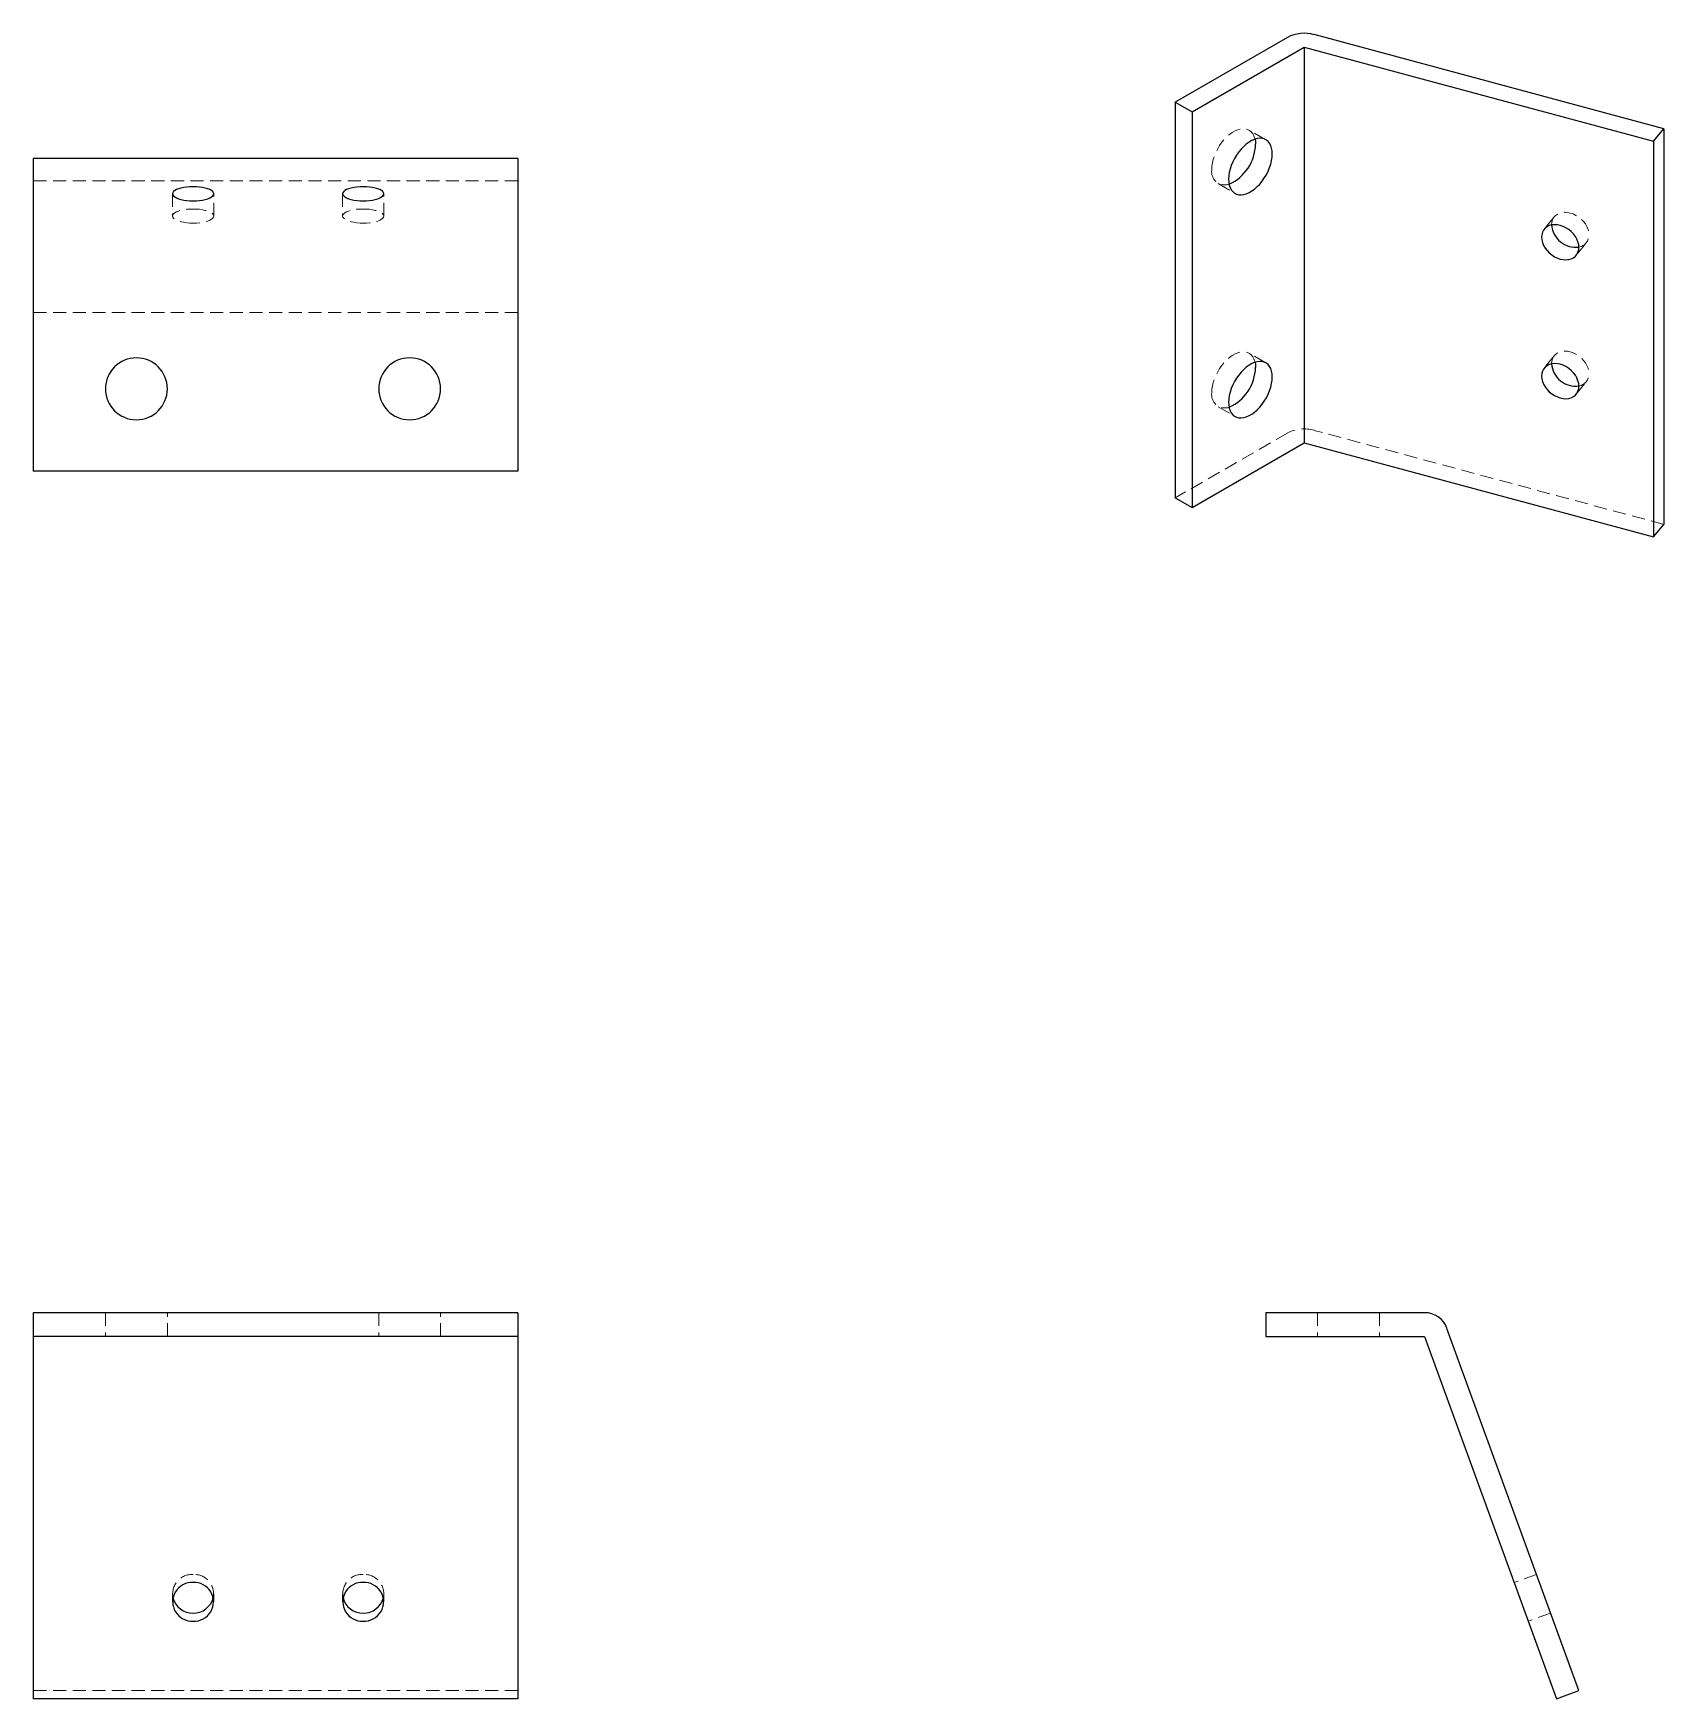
# Model space of a CAD drawing. Header units: millimetres. Extents: x 341 to 499, y 213 to 375.
import ezdxf

# ---------------------------------------------------------------- set-up
doc = ezdxf.new("R2010")
doc.units = ezdxf.units.MM
doc.linetypes.add('HIDDEN', pattern=[1.905, 1.27, -0.635])

msp = doc.modelspace()

# ---------------------------------------------------------------- linework, layer by layer
at = {"color": 7, "linetype": 'Continuous', "lineweight": 25}
for p, q in [((499.29, 365.66), (465.4, 374.78)), ((462.8, 374.52), (451.92, 368.23)), ((453.54, 367.3), (464.43, 373.58)), ((464.43, 373.58), (498.31, 364.46)), ((464.43, 373.58), (464.43, 335.2)), ((451.92, 368.23), (453.54, 367.3)), ((451.92, 368.23), (451.92, 329.86)), ((453.54, 367.3), (453.54, 328.92)), ((498.31, 364.46), (499.29, 365.66)), ((499.29, 365.66), (499.29, 327.28)), ((498.31, 364.46), (498.31, 326.08)), ((388.16, 362.77), (341.16, 362.77)), ((341.16, 362.77), (341.16, 349.98)), ((388.16, 362.77), (388.16, 349.98)), ((341.16, 349.98), (341.16, 347.82)), ((388.16, 349.98), (388.16, 347.82)), ((341.16, 347.82), (341.16, 332.43)), ((388.16, 347.82), (388.16, 332.43)), ((453.54, 328.92), (464.43, 335.2)), ((464.43, 335.2), (498.31, 326.08)), ((388.16, 332.43), (341.16, 332.43)), ((451.92, 329.86), (453.54, 328.92)), ((498.31, 326.08), (499.29, 327.28)), ((388.16, 250.82), (341.16, 250.82)), ((341.16, 250.82), (341.16, 248.52)), ((388.16, 250.82), (388.16, 248.52)), ((476.1, 250.82), (460.71, 250.82)), ((460.71, 250.82), (460.71, 248.52)), ((491.05, 214.17), (478.26, 249.3)), ((388.16, 248.52), (341.16, 248.52)), ((341.16, 248.52), (341.16, 213.38)), ((388.16, 248.52), (388.16, 213.38)), ((460.71, 248.52), (476.1, 248.52)), ((476.1, 248.52), (488.89, 213.38)), ((388.16, 213.38), (341.16, 213.38)), ((488.89, 213.38), (491.05, 214.17))]:
    msp.add_line(p, q, dxfattribs=at)
at = {"color": 7, "linetype": 'HIDDEN', "lineweight": 18}
for p, q in [((460.7, 364.59), (459.08, 365.52)), ((388.16, 360.61), (341.16, 360.61)), ((456.08, 360.33), (457.7, 359.39)), ((354.66, 359.35), (354.66, 357.19)), ((358.66, 357.19), (358.66, 359.35)), ((371.16, 359.35), (371.16, 357.19)), ((375.16, 357.19), (375.16, 359.35)), ((488.67, 357.11), (487.69, 355.9)), ((490.81, 353.39), (491.78, 354.59)), ((388.16, 347.82), (341.16, 347.82)), ((460.7, 342.95), (459.08, 343.89)), ((488.67, 343.63), (487.69, 342.43)), ((490.81, 339.92), (491.78, 341.12)), ((456.08, 338.69), (457.7, 337.75)), ((462.8, 336.14), (451.92, 329.86)), ((499.29, 327.28), (465.4, 336.4)), ((348.16, 250.82), (348.16, 248.52)), ((354.16, 248.52), (354.16, 250.82)), ((374.66, 250.82), (374.66, 248.52)), ((380.66, 248.52), (380.66, 250.82)), ((465.71, 250.82), (465.71, 248.52)), ((471.71, 250.82), (471.71, 248.52)), ((486.95, 225.44), (484.78, 224.66)), ((354.66, 223.56), (354.66, 222.78)), ((358.66, 222.78), (358.66, 223.56)), ((371.16, 223.56), (371.16, 222.78)), ((375.16, 222.78), (375.16, 223.56)), ((488.31, 221.69), (486.15, 220.9)), ((388.16, 214.17), (341.16, 214.17))]:
    msp.add_line(p, q, dxfattribs=at)
at = {"color": 7, "linetype": 'HIDDEN', "lineweight": 18, "flags": 128}
for points in [[(455.45, 361.7), (455.47, 362.02), (455.52, 362.35), (455.6, 362.69), (455.72, 363.03), (455.86, 363.38), (456.03, 363.71), (456.22, 364.03), (456.44, 364.34), (456.67, 364.62), (456.92, 364.88), (457.18, 365.1), (457.44, 365.29), (457.71, 365.45), (457.97, 365.56), (458.23, 365.63), (458.48, 365.66), (458.71, 365.65), (458.93, 365.59), (459.12, 365.5), (459.29, 365.36), (459.43, 365.18), (459.55, 364.97), (459.63, 364.72), (459.65, 364.64)], [(356.66, 356.5), (356.35, 356.51), (356.04, 356.53), (355.75, 356.58), (355.48, 356.63), (355.24, 356.7), (355.04, 356.78), (354.88, 356.87), (354.76, 356.97), (354.68, 357.08), (354.66, 357.19), (354.68, 357.29), (354.76, 357.4), (354.88, 357.5), (355.04, 357.59), (355.24, 357.67), (355.48, 357.74), (355.75, 357.79), (356.04, 357.84), (356.35, 357.86), (356.66, 357.87)], [(356.66, 357.87), (356.97, 357.86), (357.28, 357.84), (357.57, 357.79), (357.83, 357.74), (358.07, 357.67), (358.28, 357.59), (358.44, 357.5), (358.56, 357.4), (358.63, 357.29), (358.66, 357.19), (358.63, 357.08), (358.56, 356.97), (358.44, 356.87), (358.28, 356.78), (358.07, 356.7), (357.83, 356.63), (357.57, 356.58), (357.28, 356.53), (356.97, 356.51), (356.66, 356.5)], [(373.16, 356.5), (372.85, 356.51), (372.54, 356.53), (372.25, 356.58), (371.98, 356.63), (371.74, 356.7), (371.54, 356.78), (371.38, 356.87), (371.26, 356.97), (371.18, 357.08), (371.16, 357.19), (371.18, 357.29), (371.26, 357.4), (371.38, 357.5), (371.54, 357.59), (371.74, 357.67), (371.98, 357.74), (372.25, 357.79), (372.54, 357.84), (372.85, 357.86), (373.16, 357.87)], [(373.16, 357.87), (373.47, 357.86), (373.78, 357.84), (374.07, 357.79), (374.33, 357.74), (374.57, 357.67), (374.78, 357.59), (374.94, 357.5), (375.06, 357.4), (375.13, 357.29), (375.16, 357.19), (375.13, 357.08), (375.06, 356.97), (374.94, 356.87), (374.78, 356.78), (374.57, 356.7), (374.33, 356.63), (374.07, 356.58), (373.78, 356.53), (373.47, 356.51), (373.16, 356.5)], [(488.41, 356.34), (488.43, 356.59), (488.5, 356.82), (488.61, 357.03), (488.76, 357.21), (488.94, 357.35), (489.16, 357.46), (489.4, 357.53), (489.66, 357.55), (489.94, 357.54), (490.22, 357.48), (490.51, 357.39), (490.78, 357.25), (491.05, 357.08), (491.29, 356.88), (491.5, 356.66), (491.69, 356.42), (491.84, 356.16), (491.95, 355.89), (492.01, 355.62), (492.03, 355.36)], [(488.41, 342.87), (488.43, 343.11), (488.5, 343.35), (488.61, 343.55), (488.76, 343.73), (488.94, 343.88), (489.16, 343.99), (489.4, 344.05), (489.66, 344.08), (489.94, 344.07), (490.22, 344.01), (490.51, 343.91), (490.78, 343.78), (491.05, 343.61), (491.29, 343.41), (491.5, 343.19), (491.69, 342.94), (491.84, 342.68), (491.95, 342.42), (492.01, 342.15), (492.03, 341.89)], [(455.45, 340.06), (455.47, 340.38), (455.52, 340.71), (455.6, 341.05), (455.72, 341.39), (455.86, 341.74), (456.03, 342.07), (456.22, 342.39), (456.44, 342.7), (456.67, 342.98), (456.92, 343.24), (457.18, 343.46), (457.44, 343.66), (457.71, 343.81), (457.97, 343.92), (458.23, 344), (458.48, 344.03), (458.71, 344.01), (458.93, 343.96), (459.12, 343.86), (459.29, 343.72), (459.43, 343.54), (459.55, 343.33), (459.63, 343.08), (459.65, 343)]]:
    msp.add_lwpolyline(points, dxfattribs=at)
at = {"color": 7, "linetype": 'Continuous', "lineweight": 25, "flags": 128}
for points in [[(461.32, 363.21), (461.31, 363.51), (461.26, 363.78), (461.17, 364.03), (461.06, 364.24), (460.92, 364.42), (460.75, 364.56), (460.55, 364.66), (460.34, 364.71), (460.1, 364.73), (459.86, 364.7), (459.6, 364.62), (459.33, 364.51), (459.07, 364.36), (458.8, 364.16), (458.55, 363.94), (458.3, 363.68), (458.07, 363.4), (457.85, 363.09), (457.66, 362.77), (457.49, 362.44), (457.34, 362.09), (457.23, 361.75), (457.15, 361.41), (457.1, 361.08), (457.08, 360.76)], [(459.65, 364.64), (459.68, 364.45), (459.7, 364.15)], [(457.08, 360.76), (457.1, 360.47), (457.15, 360.19), (457.23, 359.95), (457.34, 359.73), (457.49, 359.56), (457.66, 359.42), (457.85, 359.32), (458.07, 359.26), (458.3, 359.25), (458.55, 359.28), (458.8, 359.35), (459.07, 359.47), (459.33, 359.62), (459.6, 359.81), (459.86, 360.04), (460.1, 360.29), (460.34, 360.58), (460.55, 360.88), (460.75, 361.2), (460.92, 361.54), (461.06, 361.88), (461.17, 362.22), (461.26, 362.56), (461.31, 362.9), (461.32, 363.21)], [(356.66, 360.03), (356.35, 360.02), (356.04, 360), (355.75, 359.96), (355.48, 359.9), (355.24, 359.83), (355.04, 359.75), (354.88, 359.66), (354.76, 359.56), (354.68, 359.45), (354.66, 359.35), (354.68, 359.24), (354.76, 359.14), (354.88, 359.04), (355.04, 358.94), (355.24, 358.86), (355.48, 358.79), (355.75, 358.74), (356.04, 358.7), (356.35, 358.67), (356.66, 358.66)], [(356.66, 358.66), (356.97, 358.67), (357.28, 358.7), (357.57, 358.74), (357.83, 358.79), (358.07, 358.86), (358.28, 358.94), (358.44, 359.04), (358.56, 359.14), (358.63, 359.24), (358.66, 359.35), (358.63, 359.45), (358.56, 359.56), (358.44, 359.66), (358.28, 359.75), (358.07, 359.83), (357.83, 359.9), (357.57, 359.96), (357.28, 360), (356.97, 360.02), (356.66, 360.03)], [(373.16, 360.03), (372.85, 360.02), (372.54, 360), (372.25, 359.96), (371.98, 359.9), (371.74, 359.83), (371.54, 359.75), (371.38, 359.66), (371.26, 359.56), (371.18, 359.45), (371.16, 359.35), (371.18, 359.24), (371.26, 359.14), (371.38, 359.04), (371.54, 358.94), (371.74, 358.86), (371.98, 358.79), (372.25, 358.74), (372.54, 358.7), (372.85, 358.67), (373.16, 358.66)], [(373.16, 358.66), (373.47, 358.67), (373.78, 358.7), (374.07, 358.74), (374.33, 358.79), (374.57, 358.86), (374.78, 358.94), (374.94, 359.04), (375.06, 359.14), (375.13, 359.24), (375.16, 359.35), (375.13, 359.45), (375.06, 359.56), (374.94, 359.66), (374.78, 359.75), (374.57, 359.83), (374.33, 359.9), (374.07, 359.96), (373.78, 360), (373.47, 360.02), (373.16, 360.03)], [(491.06, 354.16), (491.04, 354.42), (490.97, 354.69), (490.87, 354.95), (490.72, 355.21), (490.53, 355.46), (490.32, 355.68), (490.07, 355.88), (489.81, 356.05), (489.53, 356.18), (489.25, 356.28), (488.97, 356.34), (488.69, 356.35), (488.43, 356.32), (488.18, 356.26), (487.97, 356.15), (487.78, 356), (487.64, 355.82), (487.53, 355.62), (487.46, 355.38), (487.44, 355.14)], [(487.44, 355.14), (487.46, 354.87), (487.53, 354.61), (487.64, 354.34), (487.78, 354.08), (487.97, 353.84), (488.18, 353.61), (488.43, 353.41), (488.69, 353.24), (488.97, 353.11), (489.25, 353.01), (489.53, 352.96), (489.81, 352.94), (490.07, 352.97), (490.32, 353.04), (490.53, 353.15), (490.72, 353.29), (490.87, 353.47), (490.97, 353.68), (491.04, 353.91), (491.06, 354.16)], [(461.32, 341.57), (461.31, 341.87), (461.26, 342.14), (461.17, 342.39), (461.06, 342.6), (460.92, 342.78), (460.75, 342.92), (460.55, 343.02), (460.34, 343.07), (460.1, 343.09), (459.86, 343.06), (459.6, 342.98), (459.33, 342.87), (459.07, 342.72), (458.8, 342.53), (458.55, 342.3), (458.3, 342.04), (458.07, 341.76), (457.85, 341.46), (457.66, 341.13), (457.49, 340.8), (457.34, 340.46), (457.23, 340.11), (457.15, 339.77), (457.1, 339.44), (457.08, 339.12)], [(459.65, 343), (459.68, 342.81), (459.7, 342.51)], [(491.06, 340.69), (491.04, 340.95), (490.97, 341.21), (490.87, 341.48), (490.72, 341.74), (490.53, 341.98), (490.32, 342.21), (490.07, 342.41), (489.81, 342.58), (489.53, 342.71), (489.25, 342.81), (488.97, 342.86), (488.69, 342.88), (488.43, 342.85), (488.18, 342.78), (487.97, 342.67), (487.78, 342.53), (487.64, 342.35), (487.53, 342.14), (487.46, 341.91), (487.44, 341.66)], [(457.08, 339.12), (457.1, 338.83), (457.15, 338.55), (457.23, 338.31), (457.34, 338.1), (457.49, 337.92), (457.66, 337.78), (457.85, 337.68), (458.07, 337.62), (458.3, 337.61), (458.55, 337.64), (458.8, 337.71), (459.07, 337.83), (459.33, 337.98), (459.6, 338.17), (459.86, 338.4), (460.1, 338.65), (460.34, 338.94), (460.55, 339.24), (460.75, 339.56), (460.92, 339.9), (461.06, 340.24), (461.17, 340.59), (461.26, 340.93), (461.31, 341.26), (461.32, 341.57)], [(487.44, 341.66), (487.46, 341.4), (487.53, 341.13), (487.64, 340.87), (487.78, 340.61), (487.97, 340.36), (488.18, 340.14), (488.43, 339.94), (488.69, 339.77), (488.97, 339.64), (489.25, 339.54), (489.53, 339.48), (489.81, 339.47), (490.07, 339.5), (490.32, 339.57), (490.53, 339.67), (490.72, 339.82), (490.87, 340), (490.97, 340.21), (491.04, 340.44), (491.06, 340.69)]]:
    msp.add_lwpolyline(points, dxfattribs=at)
at = {"color": 7, "linetype": 'Continuous', "lineweight": 25}
for centre, radius, start, end in [((464.44, 371.31), 3.6, 74.5212, 117.1032), ((455.36, 364.24), 4.34, 294.0987, 358.8566), ((490.76, 356.51), 2.35, 184.189, 277.4812), ((351.16, 340.43), 3, 90, 270), ((351.16, 340.43), 3, 270, 90), ((377.66, 340.43), 3, 90, 270), ((377.66, 340.43), 3, 270, 90), ((455.36, 342.6), 4.34, 294.0987, 358.8566), ((490.76, 343.04), 2.35, 184.189, 277.4812), ((476.1, 248.52), 2.3, 20, 90), ((356.56, 222.78), 1.88, 87.1325, 272.8675), ((356.75, 222.78), 1.88, 267.1325, 92.8675), ((373.06, 222.78), 1.88, 87.1325, 272.8675), ((373.25, 222.78), 1.88, 267.1325, 92.8675), ((356.61, 223.65), 1.97, 194.1928, 271.3478), ((356.7, 223.66), 1.97, 268.7653, 345.6941), ((373.11, 223.65), 1.97, 194.1928, 271.3478), ((373.2, 223.66), 1.97, 268.7653, 345.6941)]:
    msp.add_arc(centre, radius, start, end, dxfattribs=at)
at = {"color": 7, "linetype": 'HIDDEN', "lineweight": 18}
for centre, radius, start, end in [((456.71, 361.48), 1.27, 169.839, 289.2277), ((490.86, 355.33), 1.17, 279.8551, 1.4267), ((490.86, 341.86), 1.17, 279.8551, 1.4267), ((456.71, 339.84), 1.27, 169.839, 289.2277), ((464.44, 332.94), 3.6, 74.5212, 117.1032), ((356.58, 223.53), 1.91, 87.6288, 190.9459), ((356.74, 223.53), 1.91, 349.0541, 92.3712), ((373.08, 223.53), 1.91, 87.6288, 190.9459), ((373.24, 223.53), 1.91, 349.0541, 92.3712)]:
    msp.add_arc(centre, radius, start, end, dxfattribs=at)

doc.saveas('drawing.dxf')
